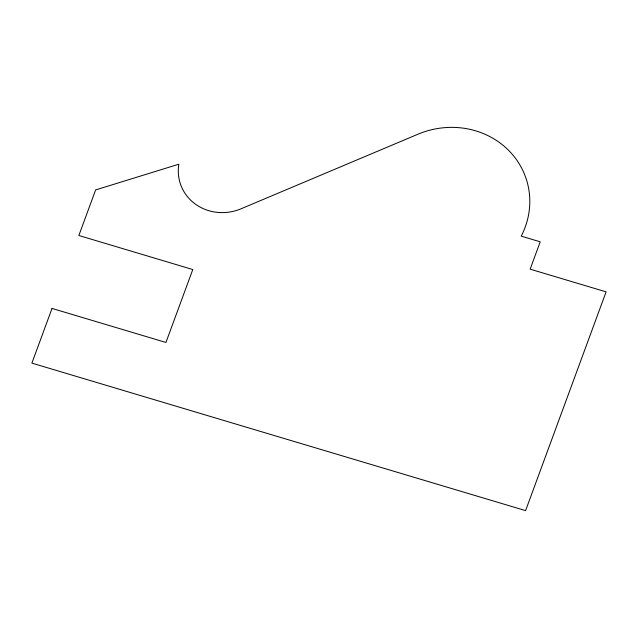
<?xml version="1.0" encoding="UTF-8"?>
<svg xmlns="http://www.w3.org/2000/svg" width="638" height="638" viewBox="0 0 638 638"><rect width="100%" height="100%" fill="white"/><g stroke="black" fill="none" stroke-linecap="round" stroke-linejoin="round"><path stroke-width="0.96" d="M52.021 308.425L31.9 363.118L525.6 510.623L606.1 291.853L530.146 269.156L540.211 241.81L521.222 236.14A81.648 76.472 -17.7 0 0 508.199 149.946A81.648 76.472 -17.7 0 0 418.01 134.195L241.1 208.778A45.872 42.969 -17.7 0 1 195.547 204.232A45.872 42.969 -17.7 0 1 178.855 164.205L95.628 189.925L78.857 235.502L192.788 269.539L165.952 342.462L52.021 308.425"/></g></svg>
